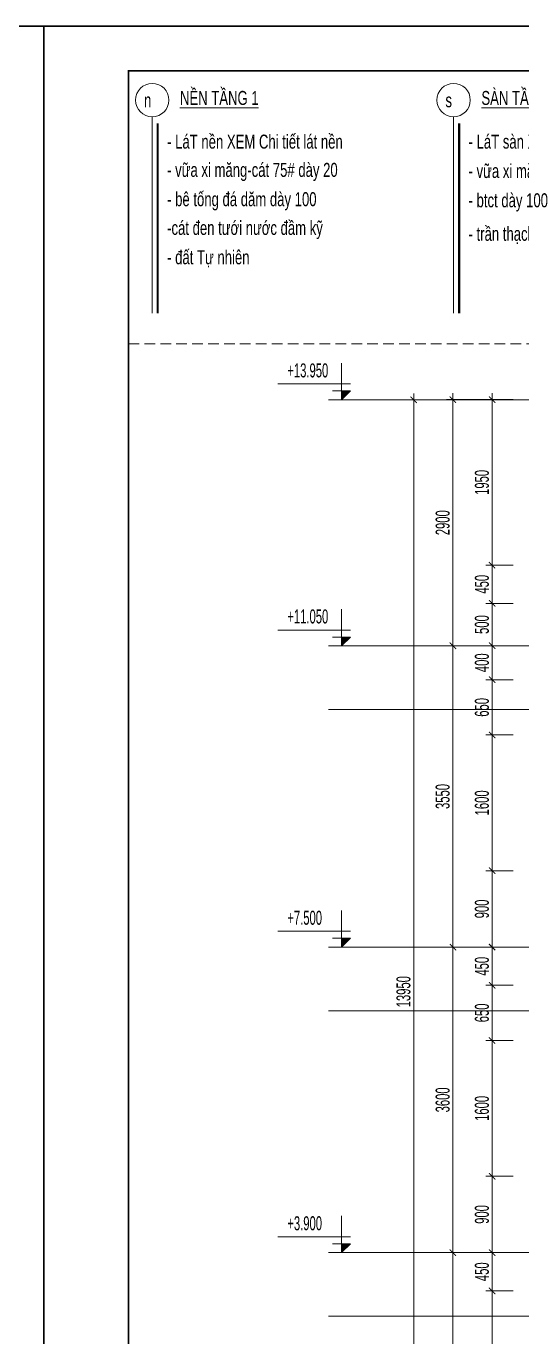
# Model space of a CAD drawing. Header units: millimetres. Extents: x 1336014 to 2939047, y -333549 to -60566.
# Drawn here: x 1463032 to 1468870, y -155084 to -139641 of the extents above; entities that cross this region are included whole.
import ezdxf
from ezdxf.enums import TextEntityAlignment as Align

# ---------------------------------------------------------------- set-up
doc = ezdxf.new("R2010")
doc.units = ezdxf.units.MM
doc.header["$MEASUREMENT"] = 0
doc.linetypes.add('$1$HIDDEN', pattern=[0.375, 0.25, -0.125])
doc.linetypes.add('CENTER2', pattern=[1.125, 0.75, -0.125, 0.125, -0.125])
for name, color, linetype, lineweight in [('05.Text', 253, 'Continuous', 18), ('08.Dim', 156, 'Continuous', 15), ('10.Text', 254, 'Continuous', 18), ('10.truc', 250, 'CENTER2', 20), ('11.Khung bo', 32, 'Continuous', 50), ('12.Khung', 36, 'Continuous', 25), ('DIM', 252, 'Continuous', 20)]:
    doc.layers.add(name, color=color, linetype=linetype, lineweight=lineweight)
doc.layers.add('text', color=7, linetype='Continuous')
doc.layers.add('Tpl_Bound', color=1, linetype='Continuous', plot=False)
doc.styles.add('TT5_Text Dim', font='hoatbif.shx', dxfattribs={"width": 0.6})
doc.dimstyles.new('TT5_Dim 1-75', dxfattribs={"dimscale": 75, "dimtxt": 2.2, "dimasz": 1, "dimexe": 1, "dimexo": 0.5, "dimgap": 0.5, "dimtad": 1, "dimdec": 0, "dimzin": 0, "dimdsep": 46, "dimtxsty": 'TT5_Text Dim', "dimblk": 'ARCHTICK', "dimcen": 0, "dimdle": 1, "dimclrd": 256, "dimclre": 256, "dimclrt": 1, "dimadec": 0, "dimazin": 0, "dimtfac": 0.015, "dimtdec": 0, "dimtix": 1, "dimtmove": 2, "dimatfit": 3, "dimldrblk": 'DOT', "dimfxl": 1, "dimtolj": 1, "dimtzin": 0, "dimlwd": -1, "dimlwe": -1, "dimarcsym": 1})

# ---------------------------------------------------------------- blocks, each defined once
blk = doc.blocks.new('100')
at = {"layer": '11.Khung bo', "const_width": 26.7}
blk.add_lwpolyline([(1860913, -945240), (1860913, -916940), (1896063, -916940), (1896063, -945240)], close=True, dxfattribs=at)
blk.add_lwpolyline([(1860913, -945240), (1860913, -916940), (1896063, -916940), (1896063, -945240)], close=True, dxfattribs=at)
blk.add_lwpolyline([(1860913, -945240), (1860913, -916940), (1896063, -916940), (1896063, -945240)], close=True, dxfattribs=at)
at = {"layer": '12.Khung'}
blk.add_lwpolyline([(1901579, -945940), (1901579, -916240), (1859580, -916240), (1859580, -945940)], close=True, dxfattribs=at)
blk.add_lwpolyline([(1901579, -945940), (1901579, -916240), (1859580, -916240), (1859580, -945940)], close=True, dxfattribs=at)
blk.add_lwpolyline([(1901579, -945940), (1901579, -916240), (1859580, -916240), (1859580, -945940)], close=True, dxfattribs=at)
blk = doc.blocks.new('_ARCHTICK')
at = {"const_width": 0.15}
blk.add_lwpolyline([(-0.5, -0.5), (0.5, 0.5)], dxfattribs=at)
blk = doc.blocks.new('*D898')
at = {"layer": '08.Dim', "transparency": 16777216}
for p, q in [((1468768, -154544), (1468446, -154544)), ((1468521, -154469), (1468521, -158068)), ((1468768, -157993), (1468446, -157993))]:
    blk.add_line(p, q, dxfattribs=at)
at = {"layer": 'Defpoints', "color": 0, "transparency": 16777216}
for p in [(1468805, -154544), (1468521, -157993), (1468805, -157993)]:
    blk.add_point(p, dxfattribs=at)
at = {"layer": '08.Dim', "transparency": 16777216, "xscale": 75, "yscale": 75, "zscale": 75}
for p, rotation in [((1468521, -154544), 90), ((1468521, -157993), 270)]:
    blk.add_blockref('_ARCHTICK', p, dxfattribs=dict(at, rotation=rotation))
at = {"layer": '08.Dim', "color": 1, "transparency": 16777216, "insert": (1468401, -156268), "char_height": 165, "attachment_point": 5, "rotation": 90, "style": 'TT5_Text Dim'}
blk.add_mtext('\\A1;3450', dxfattribs=at)
blk = doc.blocks.new('_DOT')
blk.add_line((-0.5, 0), (-1, 0))
at = {"const_width": 0.5}
blk.add_lwpolyline([(-0.25, 0, 1), (0.25, 0, 1)], format="xyb", close=True, dxfattribs=at)
blk = doc.blocks.new('*D900')
at = {"layer": '08.Dim', "transparency": 16777216}
for p, q in [((1468768, -154093), (1468446, -154093)), ((1468521, -154618), (1468521, -154018)), ((1468768, -154543), (1468446, -154543))]:
    blk.add_line(p, q, dxfattribs=at)
at = {"layer": 'Defpoints', "color": 0, "transparency": 16777216}
for p in [(1468521, -154093), (1468805, -154093), (1468805, -154543)]:
    blk.add_point(p, dxfattribs=at)
at = {"layer": '08.Dim', "transparency": 16777216, "xscale": 75, "yscale": 75, "zscale": 75}
for p, rotation in [((1468521, -154093), 90), ((1468521, -154543), 270)]:
    blk.add_blockref('_ARCHTICK', p, dxfattribs=dict(at, rotation=rotation))
at = {"layer": '08.Dim', "color": 1, "transparency": 16777216, "insert": (1468401, -154318), "char_height": 165, "attachment_point": 5, "rotation": 90, "style": 'TT5_Text Dim'}
blk.add_mtext('\\A1;450', dxfattribs=at)
blk = doc.blocks.new('*D901')
at = {"layer": '08.Dim', "transparency": 16777216}
for p, q in [((1468768, -153193), (1468446, -153193)), ((1468521, -154168), (1468521, -153118)), ((1468768, -154093), (1468446, -154093))]:
    blk.add_line(p, q, dxfattribs=at)
at = {"layer": 'Defpoints', "color": 0, "transparency": 16777216}
for p in [(1468521, -153193), (1468805, -153193), (1468805, -154093)]:
    blk.add_point(p, dxfattribs=at)
at = {"layer": '08.Dim', "transparency": 16777216, "xscale": 75, "yscale": 75, "zscale": 75}
for p, rotation in [((1468521, -153193), 90), ((1468521, -154093), 270)]:
    blk.add_blockref('_ARCHTICK', p, dxfattribs=dict(at, rotation=rotation))
at = {"layer": '08.Dim', "color": 1, "transparency": 16777216, "insert": (1468401, -153643), "char_height": 165, "attachment_point": 5, "rotation": 90, "style": 'TT5_Text Dim'}
blk.add_mtext('\\A1;900', dxfattribs=at)
blk = doc.blocks.new('*D902')
at = {"layer": '08.Dim', "transparency": 16777216}
for p, q in [((1468768, -151593), (1468446, -151593)), ((1468521, -153268), (1468521, -151518)), ((1468768, -153193), (1468446, -153193))]:
    blk.add_line(p, q, dxfattribs=at)
at = {"layer": 'Defpoints', "color": 0, "transparency": 16777216}
for p in [(1468521, -151593), (1468805, -151593), (1468805, -153193)]:
    blk.add_point(p, dxfattribs=at)
at = {"layer": '08.Dim', "transparency": 16777216, "xscale": 75, "yscale": 75, "zscale": 75}
for p, rotation in [((1468521, -151593), 90), ((1468521, -153193), 270)]:
    blk.add_blockref('_ARCHTICK', p, dxfattribs=dict(at, rotation=rotation))
at = {"layer": '08.Dim', "color": 1, "transparency": 16777216, "insert": (1468401, -152393), "char_height": 165, "attachment_point": 5, "rotation": 90, "style": 'TT5_Text Dim'}
blk.add_mtext('\\A1;1600', dxfattribs=at)
blk = doc.blocks.new('*D903')
at = {"layer": '08.Dim', "transparency": 16777216}
for p, q in [((1468521, -151668), (1468521, -150868)), ((1468768, -150943), (1468446, -150943)), ((1468768, -151593), (1468446, -151593))]:
    blk.add_line(p, q, dxfattribs=at)
at = {"layer": 'Defpoints', "color": 0, "transparency": 16777216}
for p in [(1468521, -150943), (1468805, -150943), (1468805, -151593)]:
    blk.add_point(p, dxfattribs=at)
at = {"layer": '08.Dim', "transparency": 16777216, "xscale": 75, "yscale": 75, "zscale": 75}
for p, rotation in [((1468521, -150943), 90), ((1468521, -151593), 270)]:
    blk.add_blockref('_ARCHTICK', p, dxfattribs=dict(at, rotation=rotation))
at = {"layer": '08.Dim', "color": 1, "transparency": 16777216, "insert": (1468401, -151268), "char_height": 165, "attachment_point": 5, "rotation": 90, "style": 'TT5_Text Dim'}
blk.add_mtext('\\A1;650', dxfattribs=at)
blk = doc.blocks.new('*D904')
at = {"layer": '08.Dim', "transparency": 16777216}
for p, q in [((1468768, -150493), (1468446, -150493)), ((1468521, -151018), (1468521, -150418)), ((1468768, -150943), (1468446, -150943))]:
    blk.add_line(p, q, dxfattribs=at)
at = {"layer": 'Defpoints', "color": 0, "transparency": 16777216}
for p in [(1468521, -150493), (1468805, -150493), (1468805, -150943)]:
    blk.add_point(p, dxfattribs=at)
at = {"layer": '08.Dim', "transparency": 16777216, "xscale": 75, "yscale": 75, "zscale": 75}
for p, rotation in [((1468521, -150493), 90), ((1468521, -150943), 270)]:
    blk.add_blockref('_ARCHTICK', p, dxfattribs=dict(at, rotation=rotation))
at = {"layer": '08.Dim', "color": 1, "transparency": 16777216, "insert": (1468401, -150718), "char_height": 165, "attachment_point": 5, "rotation": 90, "style": 'TT5_Text Dim'}
blk.add_mtext('\\A1;450', dxfattribs=at)
blk = doc.blocks.new('*D905')
at = {"layer": '08.Dim', "transparency": 16777216}
for p, q in [((1468768, -149593), (1468446, -149593)), ((1468521, -150568), (1468521, -149518)), ((1468768, -150493), (1468446, -150493))]:
    blk.add_line(p, q, dxfattribs=at)
at = {"layer": 'Defpoints', "color": 0, "transparency": 16777216}
for p in [(1468521, -149593), (1468805, -149593), (1468805, -150493)]:
    blk.add_point(p, dxfattribs=at)
at = {"layer": '08.Dim', "transparency": 16777216, "xscale": 75, "yscale": 75, "zscale": 75}
for p, rotation in [((1468521, -149593), 90), ((1468521, -150493), 270)]:
    blk.add_blockref('_ARCHTICK', p, dxfattribs=dict(at, rotation=rotation))
at = {"layer": '08.Dim', "color": 1, "transparency": 16777216, "insert": (1468401, -150043), "char_height": 165, "attachment_point": 5, "rotation": 90, "style": 'TT5_Text Dim'}
blk.add_mtext('\\A1;900', dxfattribs=at)
blk = doc.blocks.new('*D906')
at = {"layer": '08.Dim', "transparency": 16777216}
for p, q in [((1468521, -149668), (1468521, -147918)), ((1468768, -147993), (1468446, -147993)), ((1468768, -149593), (1468446, -149593))]:
    blk.add_line(p, q, dxfattribs=at)
at = {"layer": 'Defpoints', "color": 0, "transparency": 16777216}
for p in [(1468521, -147993), (1468805, -147993), (1468805, -149593)]:
    blk.add_point(p, dxfattribs=at)
at = {"layer": '08.Dim', "transparency": 16777216, "xscale": 75, "yscale": 75, "zscale": 75}
for p, rotation in [((1468521, -147993), 90), ((1468521, -149593), 270)]:
    blk.add_blockref('_ARCHTICK', p, dxfattribs=dict(at, rotation=rotation))
at = {"layer": '08.Dim', "color": 1, "transparency": 16777216, "insert": (1468401, -148793), "char_height": 165, "attachment_point": 5, "rotation": 90, "style": 'TT5_Text Dim'}
blk.add_mtext('\\A1;1600', dxfattribs=at)
blk = doc.blocks.new('*D907')
at = {"layer": '08.Dim', "transparency": 16777216}
for p, q in [((1468521, -148068), (1468521, -147267)), ((1468768, -147342), (1468446, -147342)), ((1468768, -147993), (1468446, -147993))]:
    blk.add_line(p, q, dxfattribs=at)
at = {"layer": 'Defpoints', "color": 0, "transparency": 16777216}
for p in [(1468521, -147342), (1468805, -147342), (1468805, -147993)]:
    blk.add_point(p, dxfattribs=at)
at = {"layer": '08.Dim', "transparency": 16777216, "xscale": 75, "yscale": 75, "zscale": 75}
for p, rotation in [((1468521, -147342), 90), ((1468521, -147993), 270)]:
    blk.add_blockref('_ARCHTICK', p, dxfattribs=dict(at, rotation=rotation))
at = {"layer": '08.Dim', "color": 1, "transparency": 16777216, "insert": (1468401, -147668), "char_height": 165, "attachment_point": 5, "rotation": 90, "style": 'TT5_Text Dim'}
blk.add_mtext('\\A1;650', dxfattribs=at)
blk = doc.blocks.new('*D908')
at = {"layer": '08.Dim', "transparency": 16777216}
for p, q in [((1468768, -146942), (1468446, -146942)), ((1468521, -147417), (1468521, -146867)), ((1468768, -147342), (1468446, -147342))]:
    blk.add_line(p, q, dxfattribs=at)
at = {"layer": 'Defpoints', "color": 0, "transparency": 16777216}
for p in [(1468521, -146942), (1468805, -146942), (1468805, -147342)]:
    blk.add_point(p, dxfattribs=at)
at = {"layer": '08.Dim', "transparency": 16777216, "xscale": 75, "yscale": 75, "zscale": 75}
for p, rotation in [((1468521, -146942), 90), ((1468521, -147342), 270)]:
    blk.add_blockref('_ARCHTICK', p, dxfattribs=dict(at, rotation=rotation))
at = {"layer": '08.Dim', "color": 1, "transparency": 16777216, "insert": (1468401, -147142), "char_height": 165, "attachment_point": 5, "rotation": 90, "style": 'TT5_Text Dim'}
blk.add_mtext('\\A1;400', dxfattribs=at)
blk = doc.blocks.new('*D909')
at = {"layer": '08.Dim', "transparency": 16777216}
for p, q in [((1468521, -147017), (1468521, -146367)), ((1468768, -146442), (1468446, -146442)), ((1468768, -146942), (1468446, -146942))]:
    blk.add_line(p, q, dxfattribs=at)
at = {"layer": 'Defpoints', "color": 0, "transparency": 16777216}
for p in [(1468521, -146442), (1468805, -146442), (1468805, -146942)]:
    blk.add_point(p, dxfattribs=at)
at = {"layer": '08.Dim', "transparency": 16777216, "xscale": 75, "yscale": 75, "zscale": 75}
for p, rotation in [((1468521, -146442), 90), ((1468521, -146942), 270)]:
    blk.add_blockref('_ARCHTICK', p, dxfattribs=dict(at, rotation=rotation))
at = {"layer": '08.Dim', "color": 1, "transparency": 16777216, "insert": (1468401, -146692), "char_height": 165, "attachment_point": 5, "rotation": 90, "style": 'TT5_Text Dim'}
blk.add_mtext('\\A1;500', dxfattribs=at)
blk = doc.blocks.new('*D910')
at = {"layer": '08.Dim', "transparency": 16777216}
for p, q in [((1468521, -146517), (1468521, -145917)), ((1468768, -145992), (1468446, -145992)), ((1468768, -146442), (1468446, -146442))]:
    blk.add_line(p, q, dxfattribs=at)
at = {"layer": 'Defpoints', "color": 0, "transparency": 16777216}
for p in [(1468521, -145992), (1468805, -145992), (1468805, -146442)]:
    blk.add_point(p, dxfattribs=at)
at = {"layer": '08.Dim', "transparency": 16777216, "xscale": 75, "yscale": 75, "zscale": 75}
for p, rotation in [((1468521, -145992), 90), ((1468521, -146442), 270)]:
    blk.add_blockref('_ARCHTICK', p, dxfattribs=dict(at, rotation=rotation))
at = {"layer": '08.Dim', "color": 1, "transparency": 16777216, "insert": (1468401, -146217), "char_height": 165, "attachment_point": 5, "rotation": 90, "style": 'TT5_Text Dim'}
blk.add_mtext('\\A1;450', dxfattribs=at)
blk = doc.blocks.new('*D911')
at = {"layer": '08.Dim', "transparency": 16777216}
for p, q in [((1468768, -144042), (1468446, -144042)), ((1468521, -146067), (1468521, -143967)), ((1468768, -145992), (1468446, -145992))]:
    blk.add_line(p, q, dxfattribs=at)
at = {"layer": 'Defpoints', "color": 0, "transparency": 16777216}
for p in [(1468521, -144042), (1468805, -144042), (1468805, -145992)]:
    blk.add_point(p, dxfattribs=at)
at = {"layer": '08.Dim', "transparency": 16777216, "xscale": 75, "yscale": 75, "zscale": 75}
for p, rotation in [((1468521, -144042), 90), ((1468521, -145992), 270)]:
    blk.add_blockref('_ARCHTICK', p, dxfattribs=dict(at, rotation=rotation))
at = {"layer": '08.Dim', "color": 1, "transparency": 16777216, "insert": (1468401, -145017), "char_height": 165, "attachment_point": 5, "rotation": 90, "style": 'TT5_Text Dim'}
blk.add_mtext('\\A1;1950', dxfattribs=at)
blk = doc.blocks.new('*D913')
at = {"layer": '08.Dim', "transparency": 16777216}
for p, q in [((1468768, -154093), (1467984, -154093)), ((1468059, -158068), (1468059, -154018)), ((1468768, -157993), (1467984, -157993))]:
    blk.add_line(p, q, dxfattribs=at)
at = {"layer": 'Defpoints', "color": 0, "transparency": 16777216}
for p in [(1468059, -154093), (1468805, -154093), (1468805, -157993)]:
    blk.add_point(p, dxfattribs=at)
at = {"layer": '08.Dim', "transparency": 16777216, "xscale": 75, "yscale": 75, "zscale": 75}
for p, rotation in [((1468059, -154093), 90), ((1468059, -157993), 270)]:
    blk.add_blockref('_ARCHTICK', p, dxfattribs=dict(at, rotation=rotation))
at = {"layer": '08.Dim', "color": 1, "transparency": 16777216, "insert": (1467939, -156043), "char_height": 165, "attachment_point": 5, "rotation": 90, "style": 'TT5_Text Dim'}
blk.add_mtext('\\A1;3900', dxfattribs=at)
blk = doc.blocks.new('*D914')
at = {"layer": '08.Dim', "transparency": 16777216}
for p, q in [((1468768, -150493), (1467984, -150493)), ((1468059, -154168), (1468059, -150418)), ((1468768, -154093), (1467984, -154093))]:
    blk.add_line(p, q, dxfattribs=at)
at = {"layer": 'Defpoints', "color": 0, "transparency": 16777216}
for p in [(1468059, -150493), (1468805, -150493), (1468805, -154093)]:
    blk.add_point(p, dxfattribs=at)
at = {"layer": '08.Dim', "transparency": 16777216, "xscale": 75, "yscale": 75, "zscale": 75}
for p, rotation in [((1468059, -150493), 90), ((1468059, -154093), 270)]:
    blk.add_blockref('_ARCHTICK', p, dxfattribs=dict(at, rotation=rotation))
at = {"layer": '08.Dim', "color": 1, "transparency": 16777216, "insert": (1467939, -152293), "char_height": 165, "attachment_point": 5, "rotation": 90, "style": 'TT5_Text Dim'}
blk.add_mtext('\\A1;3600', dxfattribs=at)
blk = doc.blocks.new('*D915')
at = {"layer": '08.Dim', "transparency": 16777216}
for p, q in [((1468768, -146942), (1467984, -146942)), ((1468059, -150568), (1468059, -146867)), ((1468768, -150493), (1467984, -150493))]:
    blk.add_line(p, q, dxfattribs=at)
at = {"layer": 'Defpoints', "color": 0, "transparency": 16777216}
for p in [(1468059, -146942), (1468805, -146942), (1468805, -150493)]:
    blk.add_point(p, dxfattribs=at)
at = {"layer": '08.Dim', "transparency": 16777216, "xscale": 75, "yscale": 75, "zscale": 75}
for p, rotation in [((1468059, -146942), 90), ((1468059, -150493), 270)]:
    blk.add_blockref('_ARCHTICK', p, dxfattribs=dict(at, rotation=rotation))
at = {"layer": '08.Dim', "color": 1, "transparency": 16777216, "insert": (1467939, -148718), "char_height": 165, "attachment_point": 5, "rotation": 90, "style": 'TT5_Text Dim'}
blk.add_mtext('\\A1;3550', dxfattribs=at)
blk = doc.blocks.new('*D916')
at = {"layer": '08.Dim', "transparency": 16777216}
for p, q in [((1468768, -144042), (1467984, -144042)), ((1468059, -147017), (1468059, -143967)), ((1468768, -146942), (1467984, -146942))]:
    blk.add_line(p, q, dxfattribs=at)
at = {"layer": 'Defpoints', "color": 0, "transparency": 16777216}
for p in [(1468059, -144042), (1468805, -144042), (1468805, -146942)]:
    blk.add_point(p, dxfattribs=at)
at = {"layer": '08.Dim', "transparency": 16777216, "xscale": 75, "yscale": 75, "zscale": 75}
for p, rotation in [((1468059, -144042), 90), ((1468059, -146942), 270)]:
    blk.add_blockref('_ARCHTICK', p, dxfattribs=dict(at, rotation=rotation))
at = {"layer": '08.Dim', "color": 1, "transparency": 16777216, "insert": (1467939, -145492), "char_height": 165, "attachment_point": 5, "rotation": 90, "style": 'TT5_Text Dim'}
blk.add_mtext('\\A1;2900', dxfattribs=at)
blk = doc.blocks.new('*D917')
at = {"layer": '08.Dim', "transparency": 16777216}
for p, q in [((1468768, -144043), (1467522, -144043)), ((1467597, -158068), (1467597, -143968)), ((1468768, -157993), (1467522, -157993))]:
    blk.add_line(p, q, dxfattribs=at)
at = {"layer": 'Defpoints', "color": 0, "transparency": 16777216}
for p in [(1467597, -144043), (1468805, -144043), (1468805, -157993)]:
    blk.add_point(p, dxfattribs=at)
at = {"layer": '08.Dim', "transparency": 16777216, "xscale": 75, "yscale": 75, "zscale": 75}
for p, rotation in [((1467597, -144043), 90), ((1467597, -157993), 270)]:
    blk.add_blockref('_ARCHTICK', p, dxfattribs=dict(at, rotation=rotation))
at = {"layer": '08.Dim', "color": 1, "transparency": 16777216, "insert": (1467477, -151018), "char_height": 165, "attachment_point": 5, "rotation": 90, "style": 'TT5_Text Dim'}
blk.add_mtext('\\A1;13950', dxfattribs=at)
blk = doc.blocks.new('A$C4E7C6F34')
at = {"layer": 'DIM'}
blk.add_hatch(color=256, dxfattribs=at).paths.add_polyline_path([(-38, 0), (-38, 138), (-178, 138)])
for p, q in [((-38, 576), (-38, 0)), ((964, 248), (-178, 248)), ((-178, 138), (101, 138)), ((-178, 138), (-38, 0)), ((-178, 0), (101, 0))]:
    blk.add_line(p, q, dxfattribs=at)
at = {"layer": 'text', "style": 'TT5_Text Dim', "flags": 8}
blk.add_attdef('%%P0.000', text='', height=220, dxfattribs=at).set_placement((102, 461), align=Align.MIDDLE_LEFT)

msp = doc.modelspace()

# ---------------------------------------------------------------- linework, layer by layer
at = {"layer": '05.Text', "color": 6, "linetype": '$1$HIDDEN', "ltscale": 500}
msp.add_line((1464238.2, -143385.2), (1490600.5, -143385.2), dxfattribs=at)
at = {"layer": '10.Text'}
for p, q in [((1464516.5, -140708.4), (1464516.5, -143023.2)), ((1468067.4, -140708.4), (1468067.4, -143023.2))]:
    msp.add_line(p, q, dxfattribs=at)
at = {"layer": '10.Text', "const_width": 25}
for points in [[(1464581, -140786.1), (1464581, -143023.2)], [(1468132, -140786.1), (1468132, -143023.2)]]:
    msp.add_lwpolyline(points, dxfattribs=at)
at = {"layer": '10.Text'}
for centre in [(1464516.5, -140511.7), (1468067.4, -140511.7)]:
    msp.add_circle(centre, 196.7, dxfattribs=at)
at = {"layer": '10.truc'}
for p, q in [((1466594.7, -144043), (1487684.3, -144043)), ((1466595.1, -144043), (1487684.6, -144043)), ((1466595.1, -146942.4), (1487684.7, -146942.4)), ((1466594.8, -147693.5), (1487684.4, -147693.5)), ((1466594.7, -150492.8), (1487684.3, -150492.8)), ((1466594.7, -151243.3), (1487684.3, -151243.3)), ((1466594.8, -154092.8), (1487684.4, -154092.8)), ((1466594.8, -154843.2), (1487684.4, -154843.2))]:
    msp.add_line(p, q, dxfattribs=at)
at = {"layer": 'Tpl_Bound', "color": 1}
for points in [[(1445418.4, -164841.3), (1445418.4, -139641.5), (1463238.3, -139641.5), (1463238.3, -164841.3)], [(1463238.3, -161916.3), (1463238.3, -139641.5), (1494738, -139641.5), (1494738, -161916.3)]]:
    msp.add_lwpolyline(points, close=True, dxfattribs=at)

# ---------------------------------------------------------------- block references
at = {"layer": '05.Text', "xscale": 0.6, "yscale": 0.6, "zscale": 0.6, "rotation": 270}
msp.add_blockref('100', (2012982.3, 976106.3), dxfattribs=at)
at = {"layer": '05.Text', "xscale": 0.75, "yscale": 0.75, "zscale": 0.75}
msp.add_blockref('100', (68553.5, 547538.6), dxfattribs=at)
at = {"layer": '08.Dim'}
ref = msp.add_blockref('A$C4E7C6F34', (1466717.9, -144043), dxfattribs=dict(at, xscale=-0.7499999999999988, yscale=0.7499999999999988, zscale=0.7499999999999988))
ref.add_attrib('%%P0.000', '+13.950', dxfattribs={"layer": 'text', "height": 165, "style": 'TT5_Text Dim', "width": 0.6, "flags": 8}).set_placement((1466108.4, -143697), align=Align.MIDDLE_LEFT)
ref = msp.add_blockref('A$C4E7C6F34', (1466717.9, -146942.4), dxfattribs=dict(at, xscale=-0.7499999999999988, yscale=0.7499999999999988, zscale=0.7499999999999988))
ref.add_attrib('%%P0.000', '+11.050', dxfattribs={"layer": 'text', "height": 165, "style": 'TT5_Text Dim', "width": 0.6, "flags": 8}).set_placement((1466108.4, -146596.4), align=Align.MIDDLE_LEFT)
ref = msp.add_blockref('A$C4E7C6F34', (1466717.9, -150492.8), dxfattribs=dict(at, xscale=-0.7499999999999988, yscale=0.7499999999999988, zscale=0.7499999999999988))
ref.add_attrib('%%P0.000', '+7.500', dxfattribs={"layer": 'text', "height": 165, "style": 'TT5_Text Dim', "width": 0.6, "flags": 8}).set_placement((1466108.4, -150146.8), align=Align.MIDDLE_LEFT)
ref = msp.add_blockref('A$C4E7C6F34', (1466717.9, -154092.8), dxfattribs=dict(at, xscale=-0.7499999999999988, yscale=0.7499999999999988, zscale=0.7499999999999988))
ref.add_attrib('%%P0.000', '+3.900', dxfattribs={"layer": 'text', "height": 165, "style": 'TT5_Text Dim', "width": 0.6, "flags": 8}).set_placement((1466108.4, -153746.8), align=Align.MIDDLE_LEFT)

# ---------------------------------------------------------------- texts
at = {"layer": '10.Text', "style": 'TT5_Text Dim', "width": 0.7}
for s, p in [('%%UNÒN TÇNG 1', (1464843.6, -140569.2)), ('%%USµN TÇNG 2,3,4', (1468394.6, -140569.2)), ('n', (1464420, -140596.8)), ('s', (1467971, -140596.8)), ('- L¸T nÒn XEM Chi tiÕt l¸t nÒn', (1464692.3, -141084.2)), ('- L¸T sµn XEM Chi tiÕt l¸t sµn', (1468243.3, -141084.2)), ('- v÷a xi m¨ng-c¸t 75# dµy 20', (1464692.3, -141416.8)), ('- v÷a xi m¨ng-c¸t 75# dµy 20', (1468243.3, -141429.8)), ('- bª tèng ®¸ d¨m dµy 100', (1464692.3, -141762.3)), ('- btct dµy 100', (1468243.3, -141775.4)), ('-c¸t ®en t\xadíi n\xadíc ®Çm kü', (1464692.3, -142100.7)), ('- trÇn th¹ch cao s¬n tr¾ng', (1468243.3, -142170.1)), ('- ®Êt Tù nhiªn', (1464692.3, -142446.5))]:
    msp.add_text(s, height=165, dxfattribs=at).set_placement(p)

# ---------------------------------------------------------------- dimensions: what is measured, and where the dimension line sits
at = {"layer": '08.Dim'}
for base, p1, p2, picture, middle in [((1467596.6, -144043), (1468805.1, -157993.3), (1468805.1, -144043), '*D917', (1467476.6, -151018.1)), ((1468058.6, -144042), (1468805.1, -146942.4), (1468805.1, -144042), '*D916', (1467938.6, -145492.2)), ((1468520.6, -144042), (1468805.1, -145992.3), (1468805.1, -144042), '*D911', (1468400.6, -145017.2)), ((1468520.6, -145992.3), (1468805.1, -146442.3), (1468805.1, -145992.3), '*D910', (1468400.6, -146217.3)), ((1468520.6, -146442.3), (1468805.1, -146942.4), (1468805.1, -146442.3), '*D909', (1468400.6, -146692.4)), ((1468058.6, -146942.4), (1468805.1, -150492.8), (1468805.1, -146942.4), '*D915', (1467938.6, -148717.6)), ((1468520.6, -146942.4), (1468805.1, -147342.3), (1468805.1, -146942.4), '*D908', (1468400.6, -147142.4)), ((1468520.6129, -147342.3197), (1468805.1129, -147992.7954), (1468805.1129, -147342.3197), '*D907', (1468400.6129, -147667.5575)), ((1468520.6, -147992.8), (1468805.1, -149592.8), (1468805.1, -147992.8), '*D906', (1468400.6, -148792.8)), ((1468520.6, -149592.8), (1468805.1, -150492.7), (1468805.1, -149592.8), '*D905', (1468400.6, -150042.8)), ((1468058.6, -150492.8), (1468805.1, -154092.8), (1468805.1, -150492.8), '*D914', (1467938.6, -152292.8)), ((1468520.6, -150492.7), (1468805.1, -150942.8), (1468805.1, -150492.7), '*D904', (1468400.6, -150717.8)), ((1468520.6, -150942.8), (1468805.1, -151592.8), (1468805.1, -150942.8), '*D903', (1468400.6, -151267.8)), ((1468520.6, -151592.8), (1468805.1, -153192.8), (1468805.1, -151592.8), '*D902', (1468400.6, -152392.8)), ((1468520.6, -153192.8), (1468805.1, -154092.8), (1468805.1, -153192.8), '*D901', (1468400.6, -153642.8)), ((1468058.6129, -154092.7954), (1468805.1129, -157993.2597), (1468805.1129, -154092.7954), '*D913', (1467938.6129, -156043.0276)), ((1468520.6, -154092.8), (1468805.1, -154542.7), (1468805.1, -154092.8), '*D900', (1468400.6, -154317.8)), ((1468520.6, -157993.3), (1468805.1, -154543.7), (1468805.1, -157993.3), '*D898', (1468400.6, -156268.5))]:
    dim = msp.add_linear_dim(base=base, p1=p1, p2=p2, angle=90, dimstyle='TT5_Dim 1-75', dxfattribs=at)
    dim.commit()
    dim.dimension.update_dxf_attribs({"geometry": picture, "text_midpoint": middle})

doc.saveas('drawing.dxf')
